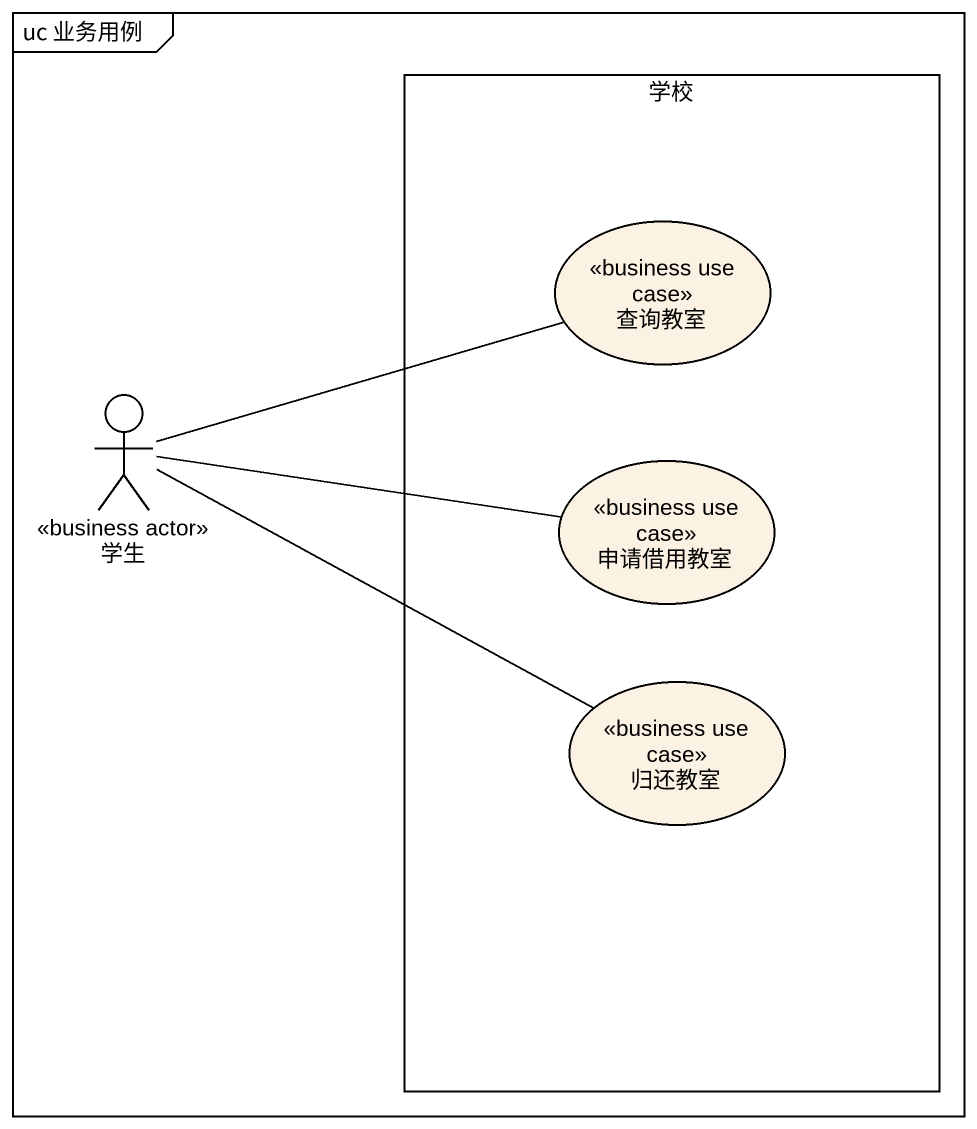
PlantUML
@startuml
mainframe uc 业务用例
rectangle 学校 {
  usecase 查询教室 <<business use case>>
  usecase 申请借用教室 <<business use case>>
  usecase 归还教室 <<business use case>>
}
actor 学生 <<business actor>>
学生 -right- 查询教室
学生 -right- 申请借用教室
学生 -right- 归还教室
@enduml
